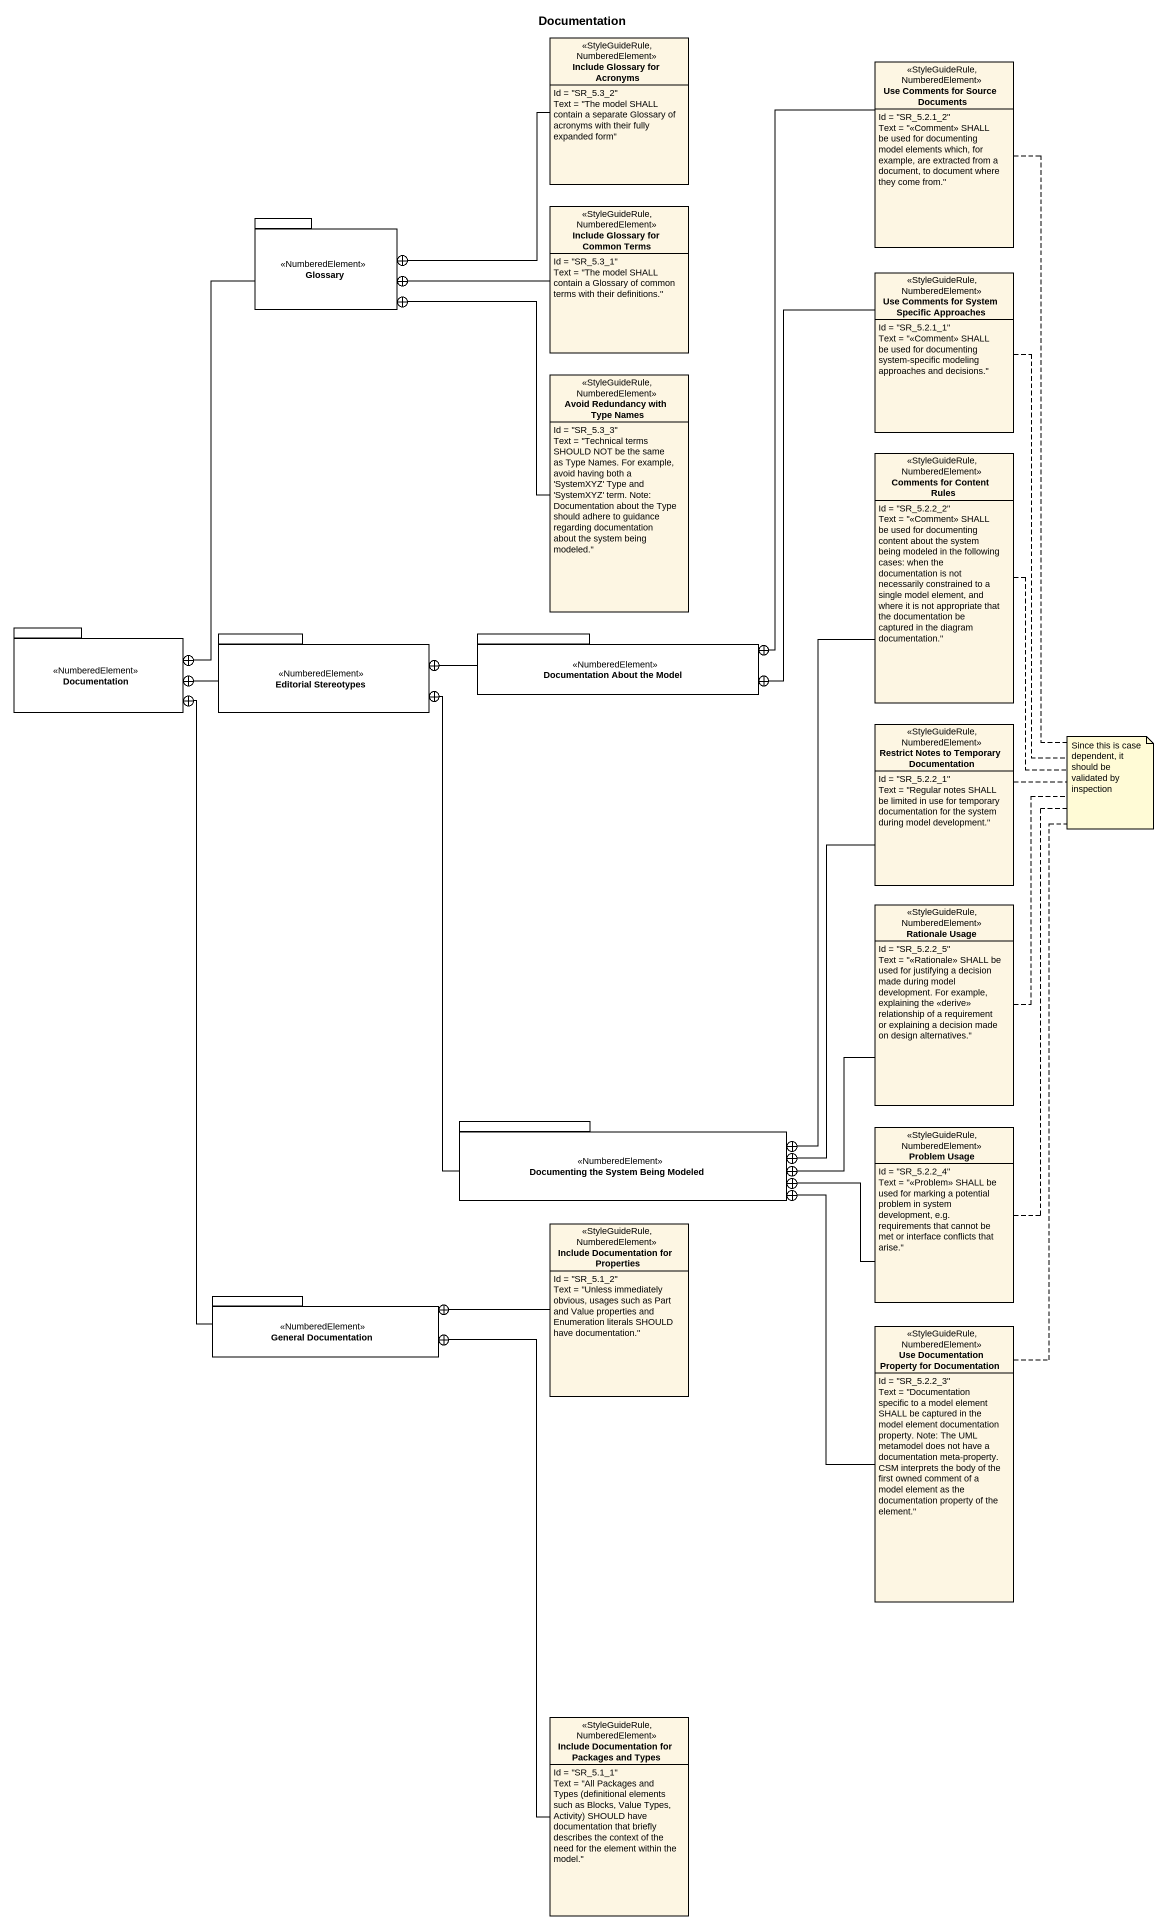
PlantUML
@startuml
title Documentation
hide circle
hide empty members
class "Include Glossary for Acronyms" as Include_Glossary_for <<StyleGuideRule, NumberedElement>> {
  Id = "SR_5.3_2"
  Text = "The model SHALL contain a separate Glossary of acronyms with their fully expanded form"
}
class "Use Comments for Source Documents" as Use_Comments_for_Source <<StyleGuideRule, NumberedElement>> {
  Id = "SR_5.2.1_2"
  Text = "<<Comment>> SHALL be used for documenting model elements which, for example, are extracted from a document, to document where they come from."
}
package Glossary <<NumberedElement>> {
}
class "Include Glossary for Common Terms" as Include_Glossary_for_Common <<StyleGuideRule, NumberedElement>> {
  Id = "SR_5.3_1"
  Text = "The model SHALL contain a Glossary of common terms with their definitions."
}
class "Use Comments for System Specific Approaches" as Use_Comments_for_System <<StyleGuideRule, NumberedElement>> {
  Id = "SR_5.2.1_1"
  Text = "<<Comment>> SHALL be used for documenting system-specific modeling approaches and decisions."
}
class "Avoid Redundancy with Type Names" as Avoid_Redundancy_with_Type <<StyleGuideRule, NumberedElement>> {
  Id = "SR_5.3_3"
  Text = "Technical terms SHOULD NOT be the same as Type Names. For example, avoid having both a 'SystemXYZ' Type and 'SystemXYZ' term. Note: Documentation about the Type should adhere to guidance regarding documentation about the system being modeled."
}
class "Comments for Content Rules" as Comments_for_Content_Rules <<StyleGuideRule, NumberedElement>> {
  Id = "SR_5.2.2_2"
  Text = "<<Comment>> SHALL be used for documenting content about the system being modeled in the following cases: when the documentation is not necessarily constrained to a single model element, and where it is not appropriate that the documentation be captured in the diagram documentation."
}
package Documentation <<NumberedElement>> {
}
package "Editorial Stereotypes" as Editorial_Stereotypes <<NumberedElement>> {
}
package "Documentation About the Model" as Documentation_About_the <<NumberedElement>> {
}
class "Restrict Notes to Temporary Documentation" as Restrict_Notes_to_Temporary <<StyleGuideRule, NumberedElement>> {
  Id = "SR_5.2.2_1"
  Text = "Regular notes SHALL be limited in use for temporary documentation for the system during model development."
}
class "Rationale Usage" as Rationale_Usage <<StyleGuideRule, NumberedElement>> {
  Id = "SR_5.2.2_5"
  Text = "<<Rationale>> SHALL be used for justifying a decision made during model development. For example, explaining the <<derive>> relationship of a requirement or explaining a decision made on design alternatives."
}
package "Documenting the System Being Modeled" as Documenting_the_System <<NumberedElement>> {
}
class "Problem Usage" as Problem_Usage <<StyleGuideRule, NumberedElement>> {
  Id = "SR_5.2.2_4"
  Text = "<<Problem>> SHALL be used for marking a potential problem in system development, e.g. requirements that cannot be met or interface conflicts that arise."
}
class "Include Documentation for Properties" as Include_Documentation_for <<StyleGuideRule, NumberedElement>> {
  Id = "SR_5.1_2"
  Text = "Unless immediately obvious, usages such as Part and Value properties and Enumeration literals SHOULD have documentation."
}
package "General Documentation" as General_Documentation <<NumberedElement>> {
}
class "Use Documentation Property for Documentation" as Use_Documentation_Property <<StyleGuideRule, NumberedElement>> {
  Id = "SR_5.2.2_3"
  Text = "Documentation specific to a model element SHALL be captured in the model element documentation property. Note: The UML metamodel does not have a documentation meta-property. CSM interprets the body of the first owned comment of a model element as the documentation property of the element."
}
class "Include Documentation for Packages and Types" as Include_Documentation_for_2 <<StyleGuideRule, NumberedElement>> {
  Id = "SR_5.1_1"
  {field} Text = "All Packages and Types (definitional elements such as Blocks, Value Types, Activity) SHOULD have documentation that briefly describes the context of the need for the element within the model."
}
Include_Glossary_for -left-+ Glossary
Use_Comments_for_Source --+ Documentation_About_the
Glossary --+ Documentation
Include_Glossary_for_Common -left-+ Glossary
Use_Comments_for_System --+ Documentation_About_the
Avoid_Redundancy_with_Type -up-+ Glossary
Comments_for_Content_Rules --+ Documenting_the_System
Editorial_Stereotypes -left-+ Documentation
Documentation_About_the -left-+ Editorial_Stereotypes
Restrict_Notes_to_Temporary --+ Documenting_the_System
Rationale_Usage -left-+ Documenting_the_System
Documenting_the_System -up-+ Editorial_Stereotypes
Problem_Usage -left-+ Documenting_the_System
Include_Documentation_for -left-+ General_Documentation
General_Documentation -up-+ Documentation
Use_Documentation_Property -up-+ Documenting_the_System
Include_Documentation_for_2 -up-+ General_Documentation
note as N1
  Since this is case dependent, it should be validated by inspection
end note
N1 .. Rationale_Usage
N1 .. Comments_for_Content_Rules
N1 .. Problem_Usage
N1 .. Restrict_Notes_to_Temporary
N1 .. Use_Documentation_Property
N1 .. Use_Comments_for_Source
N1 .. Use_Comments_for_System
@enduml
